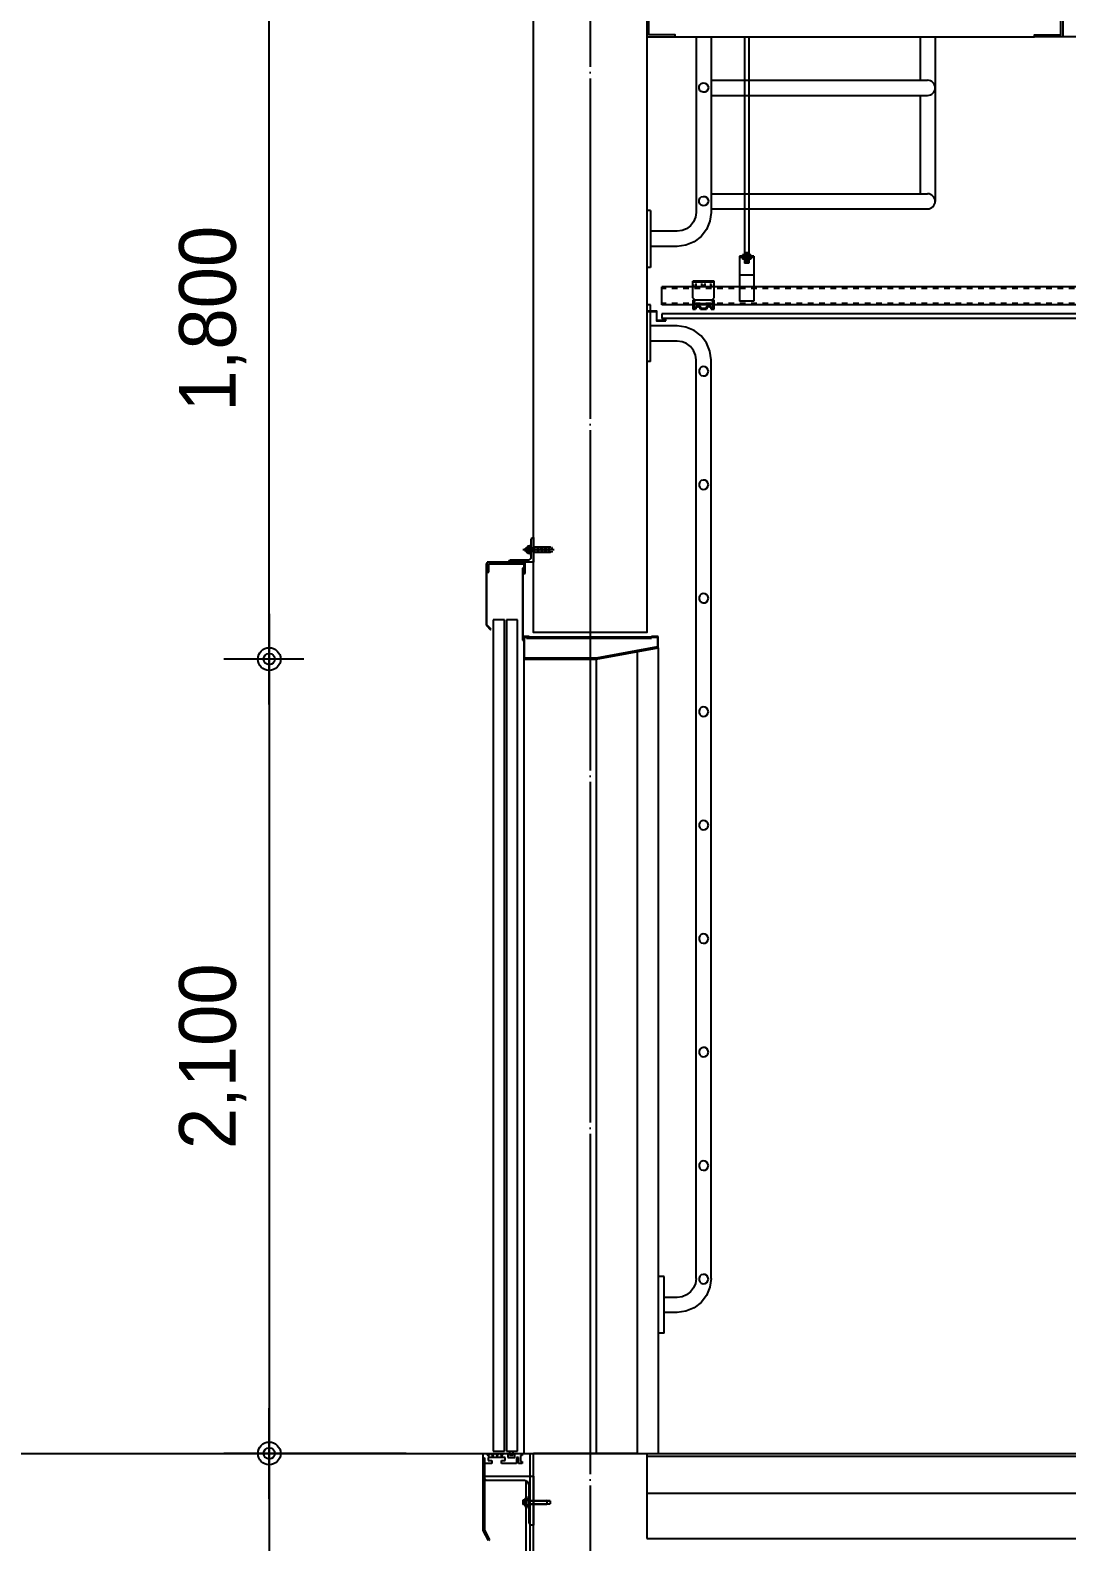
# Model space of a CAD drawing. Header units: millimetres. Extents: x 11948722 to 13111668, y -10771712 to -10232988.
# Drawn here: x 12141251 to 12143993, y -10576396 to -10572400 of the extents above; entities that cross this region are included whole.
import ezdxf

# ---------------------------------------------------------------- set-up
doc = ezdxf.new("R2010")
doc.units = ezdxf.units.MM
doc.header["$LTSCALE"] = 150
doc.header["$MEASUREMENT"] = 0
doc.linetypes.add('CEN', pattern=[6.2, 6, -0.1, 0, -0.1])
doc.linetypes.add('HIDDEN', pattern=[2, 1, -1])
doc.layers.get('0').update_dxf_attribs({"linetype": 'CONTINUOUS'})
doc.layers.get('Defpoints').update_dxf_attribs({"color": 117, "linetype": 'CONTINUOUS'})
for name, color, linetype in [('4', 4, 'CONTINUOUS'), ('8', 8, 'CONTINUOUS'), ('A-중심선', 10, 'CEN'), ('CON', 2, 'CONTINUOUS'), ('CON-C', 2, 'CONTINUOUS'), ('ELE-06', 6, 'CONTINUOUS'), ('ELE-2', 4, 'CONTINUOUS'), ('ELE-3', 7, 'CONTINUOUS'), ('ELE-8', 8, 'CONTINUOUS'), ('ELE03', 4, 'CONTINUOUS'), ('ELE08', 8, 'CONTINUOUS'), ('ETC', 8, 'CONTINUOUS'), ('FIN', 5, 'CONTINUOUS'), ('revcloud', 1, 'CONTINUOUS'), ('Xref-계단단면도$0$3 dim0', 7, 'CONTINUOUS')]:
    doc.layers.add(name, color=color, linetype=linetype)
doc.styles.add('Xref-계단단면도$0$나눔고딕 Se', font='')
doc.styles.get('Xref-계단단면도$0$나눔고딕 Se').set_extended_font_data('Dotum')
doc.dimstyles.new('Xref-계단단면도$0$A1-100', dxfattribs={"dimtxt": 3, "dimasz": 1, "dimexe": 2, "dimexo": 2, "dimgap": 1, "dimtad": 1, "dimdec": 0, "dimzin": 12, "dimdsep": 46, "dimlunit": 6, "dimtxsty": 'Xref-계단단면도$0$나눔고딕 Se', "dimblk1": 'Xref-계단단면도$0$DIMDOT', "dimblk2": 'Xref-계단단면도$0$DIMDOT', "dimsah": 1, "dimcen": -1, "dimdle": 2, "dimclrd": 256, "dimclre": 256, "dimclrt": 3, "dimadec": 0, "dimazin": 0, "dimtfac": 1, "dimtdec": 0, "dimtix": 1, "dimtmove": 2, "dimatfit": 3, "dimldrblk": 'Xref-계단단면도$0$DIMDOT', "dimfxl": 1, "dimtvp": 1, "dimtolj": 1, "dimtzin": 12, "dimlwd": -1, "dimlwe": -1, "dimarcsym": 0})

# ---------------------------------------------------------------- blocks, each defined once
blk = doc.blocks.new('ELEV-DOOR')
at = {"layer": 'ELE-3'}
for p, q in [((-6, 2420.5), (-6, 2467)), ((-2, 2471), (0, 2471)), ((0, 2471), (0, 2406)), ((-123.5, 2402.5), (-125, 2402.5)), ((-125, 2402.5), (-125, 2239.5)), ((-123.5, 2240.5), (-123.5, 2402.5)), ((-22, 2406), (-122.5, 2406)), ((-122.5, 2406), (-122.5, 2379.5)), ((-118.5, 2379.5), (-118.5, 2402)), ((-118.5, 2402), (-26, 2402)), ((-65, 2406), (-65, 2408)), ((0, 2406), (-65, 2406)), ((-61, 2412), (-14.5, 2412)), ((-26, 2402), (-26, 2376.5)), ((-22, 2376.5), (-22, 2406)), ((-122.5, 2379.5), (-118.5, 2379.5)), ((-27, 2390.5), (-29, 2390.5)), ((-29, 2390.5), (-29, 2200)), ((-27, 2200), (-27, 2390.5)), ((-26, 2376.5), (-22, 2376.5)), ((-125, 2239.5), (-113.5, 2227.5)), ((-112, 2229), (-123.5, 2240.5)), ((-77, 2254), (-106.5, 2254)), ((-106.5, 2254), (-106.5, 56)), ((-77, 56), (-77, 2254)), ((-42, 2254), (-71.5, 2254)), ((-71.5, 2254), (-71.5, 56)), ((-42, 56), (-42, 2254)), ((-113.5, 2227.5), (-112, 2229)), ((-29, 2200), (-27, 2200)), ((-11.5, 2210), (-26, 2210)), ((-26, 2210), (-26, 2150)), ((-23.5, 2152.5), (-23.5, 2207.5)), ((-23.5, 2207.5), (-11.5, 2207.5)), ((312, 2207.5), (-19, 2207.5)), ((-19, 2207.5), (-19, 2205)), ((-19, 2205), (312, 2205)), ((-11.5, 2207.5), (-11.5, 2210)), ((330, 2210), (312, 2210)), ((312, 2210), (312, 2207.5)), ((312, 2207.5), (327.5, 2207.5)), ((312, 2205), (312, 2207.5)), ((327.5, 2207.5), (327.5, 2182.1)), ((330, 2180), (330, 2210)), ((327.5, 2182.1), (165.8, 2152.5)), ((166, 2150), (330, 2180)), ((-26, 2150), (-26, 50)), ((-26, 2150), (166, 2150)), ((165.8, 2152.5), (-23.5, 2152.5)), ((-133, 47), (-130, 50)), ((-133, -154), (-133, 47)), ((-130, 50), (-122.8, 50)), ((-122.8, 50), (-122.8, 45.7)), ((-122.8, 45.7), (-116.9, 45.7)), ((-116.9, 45.7), (-116.9, 50)), ((-116.9, 50), (-111, 50)), ((-111, 50), (-111, 45.7)), ((-111, 45.7), (-105.1, 45.7)), ((-106.5, 56), (-77, 56)), ((-105.1, 45.7), (-105.1, 50)), ((-105.1, 50), (-99.2, 50)), ((-99.2, 50), (-99.2, 45.7)), ((-99.2, 45.7), (-93.3, 45.7)), ((-93.3, 45.7), (-93.3, 50)), ((-93.3, 50), (-87.4, 50)), ((-87.4, 50), (-87.4, 45.7)), ((-87.4, 45.7), (-81.5, 45.7)), ((-81.5, 45.7), (-81.5, 50)), ((-81.5, 50), (-67.8, 50)), ((-71.5, 56), (-42, 56)), ((-67.8, 50), (-67.8, 39)), ((-63.8, 56), (-63.8, 45)), ((-63.8, 45), (-53.8, 45)), ((-53.8, 45), (-53.8, 56)), ((-49.8, 39), (-49.8, 50)), ((-49.8, 50), (0, 50)), ((-29.7, 44), (-34.7, 44)), ((-34.7, 44), (-34.7, 28.9)), ((-29.7, 50), (-29.7, 44)), ((-133, 38), (-130, 38)), ((-130, 38), (-130, -153.3)), ((-109.9, 22.9), (-130, 22.9)), ((-74.8, 39), (-120, 39)), ((-120, 39), (-120, 31.1)), ((-120, 31.1), (-109.9, 31.1)), ((-109.9, 31.1), (-109.9, 22.9)), ((-84.9, 22.9), (-84.9, 31.1)), ((-84.9, 31.1), (-74.8, 31.1)), ((-44.8, 22.9), (-84.9, 22.9)), ((-74.8, 31.1), (-74.8, 39)), ((-67.8, 39), (-49.8, 39)), ((-39.8, 39), (-44.8, 39)), ((-44.8, 39), (-44.8, 22.9)), ((-39.8, 22.9), (-39.8, 39)), ((-29.7, 22.9), (-39.8, 22.9)), ((-34.7, 28.9), (-29.7, 28.9)), ((-29.7, 28.9), (-29.7, 22.9)), ((-119.3, -180), (-133, -154)), ((-130, -153.3), (-116.7, -178.6)), ((-116.7, -178.6), (-119.3, -180))]:
    blk.add_line(p, q, dxfattribs=at)
blk.add_lwpolyline([(0, -10), (0, 50)], dxfattribs=at)
blk.add_lwpolyline([(-130, -10), (0, -10), (0, -140), (-3.5, -140, -0.414214), (-12, -131.5), (-12, -34, 0.414214), (-24, -22), (-121.5, -22, -0.414214), (-130, -13.5)], format="xyb", close=True, dxfattribs=at)
for centre, radius, start, end in [((-2, 2467), 4, 90, 180), ((-61, 2408), 4, 90, 180), ((-14.5, 2420.5), 8.5, 270, 0)]:
    blk.add_arc(centre, radius, start, end, dxfattribs=at)
at = {"layer": 'ELE-8', "linetype": 'HIDDEN'}
for p, q in [((55, 2438.5), (-28, 2438.5)), ((-16.5, 2443), (-21.5, 2443)), ((-21.5, 2434.5), (-21.5, 2443)), ((-15, 2448.5), (-16.5, 2447)), ((-16.5, 2430.5), (-16.5, 2447)), ((-14, 2443), (-16.5, 2443)), ((-7.5, 2443.5), (-15.5, 2443.5)), ((-7.5, 2448.5), (-15, 2448.5)), ((-4, 2443), (-9, 2443)), ((-7.5, 2425), (-7.5, 2452.5)), ((-6, 2452.5), (-7.5, 2452.5)), ((-7.5, 2429), (-7.5, 2448.5)), ((44.5, 2446), (0, 2446)), ((2.5, 2444), (0, 2444)), ((5.5, 2443), (0.5, 2443)), ((12.5, 2444), (7.5, 2444)), ((15.5, 2443), (10.5, 2443)), ((22.5, 2444), (17.5, 2444)), ((25.5, 2443), (20.5, 2443)), ((31.5, 2444), (27, 2444)), ((35, 2443), (30, 2443)), ((38.5, 2444), (36.5, 2444)), ((39, 2443.5), (37, 2443)), ((42, 2443), (40, 2443)), ((42, 2440.5), (42, 2443)), ((44.5, 2445), (43, 2444.5)), ((44.5, 2445.5), (44.5, 2446)), ((46, 2445), (44.5, 2445)), ((44.5, 2445), (44.5, 2445)), ((49.5, 2445), (48.5, 2445)), ((49.5, 2441.5), (49.5, 2445)), ((-16.5, 2434.5), (-21.5, 2434.5)), ((-14, 2434.5), (-16.5, 2434.5)), ((-15, 2429), (-16.5, 2430.5)), ((-7.5, 2434), (-15.5, 2434)), ((-7.5, 2429), (-15, 2429)), ((-4, 2434.5), (-9, 2434.5)), ((-6, 2425), (-7.5, 2425)), ((2.5, 2433.5), (0, 2433.5)), ((44.5, 2431.5), (0, 2431.5)), ((5.5, 2434.5), (0.5, 2434.5)), ((6, 2431.5), (6, 2431.5)), ((13, 2433.5), (7.5, 2433.5)), ((15.5, 2434.5), (10.5, 2434.5)), ((23, 2433.5), (18, 2433.5)), ((25.5, 2434.5), (20.5, 2434.5)), ((32.5, 2433.5), (27.5, 2433.5)), ((35, 2434.5), (30, 2434.5)), ((39, 2434), (37, 2434.5)), ((40, 2433.5), (37.5, 2433.5)), ((42, 2434.5), (40, 2434.5)), ((42, 2434.5), (42, 2436.5)), ((44.5, 2432.5), (43, 2432.5)), ((46, 2432.5), (44.5, 2432.5)), ((44.5, 2432), (44.5, 2432.5)), ((44.5, 2431.5), (44.5, 2431.5)), ((49.5, 2432.5), (48.5, 2432.5)), ((49.5, 2432.5), (49.5, 2435.5)), ((-23.1, -74), (-28.1, -74)), ((-28.1, -74), (-28.1, -84.8)), ((-23.1, -69.4), (-23.1, -89.5)), ((-23.1, -69.4), (-13, -69.4)), ((-23.1, -73.3), (-13, -73.3)), ((-13, -94.9), (-13, -63.9)), ((-12, -74.4), (35.1, -74.4)), ((-12, -75.4), (44.1, -75.4)), ((44.1, -75.4), (35.1, -74.4)), ((35.1, -74.4), (35.1, -84.5)), ((44.1, -75.4), (44.1, -83.5)), ((-23.1, -84.8), (-28.1, -84.8)), ((-23.1, -85.6), (-13, -85.6)), ((-23.1, -89.5), (-13, -89.5)), ((-12, -83.5), (44.1, -83.5)), ((-12, -84.5), (35.1, -84.5)), ((44.1, -83.5), (35.1, -84.5))]:
    blk.add_line(p, q, dxfattribs=at)
at = {"layer": 'ELE-8'}
for p, q in [((274, 2169.8), (274, 50)), ((166, 2150), (166, 50)), ((274, 50), (0, 50))]:
    blk.add_line(p, q, dxfattribs=at)
at = {"layer": 'ELE-8', "linetype": 'HIDDEN'}
for centre, start, end in [((-11, -64.4), 119.6665, 166.3681), ((-11, -94.4), 193.6318, 240.3335)]:
    blk.add_arc(centre, 2.1, start, end, dxfattribs=at)
blk = doc.blocks.new('Xref-계단단면도$0$DIMDOT')
at = {"color": 0}
blk.add_line((-2, 0), (2, 0), dxfattribs=at)
for radius in [0.5, 0.25]:
    blk.add_circle((0, 0), radius, dxfattribs=at)
blk = doc.blocks.new('*D120')
at = {"layer": 'Defpoints', "color": 0, "transparency": 16777216}
for p in [(12142366, -10576162.8), (12141883.4, -10577662.8), (12142366, -10577662.8)]:
    blk.add_point(p, dxfattribs=at)
at = {"layer": 'Xref-계단단면도$0$3 dim0', "transparency": 16777216}
for p, q in [((12142246, -10576162.8), (12141763.4, -10576162.8)), ((12141883.4, -10576222.8), (12141883.4, -10577602.8)), ((12142246, -10577662.8), (12141763.4, -10577662.8))]:
    blk.add_line(p, q, dxfattribs=at)
at = {"layer": 'Xref-계단단면도$0$3 dim0', "transparency": 16777216, "xscale": 60, "yscale": 60, "zscale": 60}
for p, rotation in [((12141883.4, -10576162.8), 90), ((12141883.4, -10577662.8), 270)]:
    blk.add_blockref('Xref-계단단면도$0$DIMDOT', p, dxfattribs=dict(at, rotation=rotation))
at = {"layer": 'Xref-계단단면도$0$3 dim0', "color": 3, "transparency": 16777216, "insert": (12141733.9, -10576912.8), "char_height": 150, "attachment_point": 5, "rotation": 90, "style": 'Xref-계단단면도$0$나눔고딕 Se'}
blk.add_mtext('\\A1;1,500', dxfattribs=at)
blk = doc.blocks.new('점검사다리ㅁ')
at = {"layer": 'ETC', "color": 251, "linetype": 'Continuous'}
for p, q in [((4633682.9, 1148688.8), (4633673.9, 1148688.8)), ((4633682.9, 1148538.8), (4633682.9, 1148688.8)), ((4633682.9, 1148538.8), (4633673.9, 1148538.8))]:
    blk.add_line(p, q, dxfattribs=at)
at = {"layer": 'ETC', "color": 251}
for p, q in [((4633753.9, 1148633.4), (4633682.9, 1148633.4)), ((4633777.1, 1148630.2), (4633753.9, 1148633.4)), ((4633798.9, 1148621.4), (4633777.1, 1148630.2)), ((4633817.5, 1148607), (4633798.9, 1148621.4)), ((4633753.9, 1148593.4), (4633682.9, 1148593.4)), ((4633766.7, 1148591.6), (4633753.9, 1148593.4)), ((4633778.9, 1148586.6), (4633766.7, 1148591.6)), ((4633789.1, 1148578.8), (4633778.9, 1148586.6)), ((4633797.1, 1148568.4), (4633789.1, 1148578.8)), ((4633831.7, 1148588.4), (4633817.5, 1148607)), ((4633840.7, 1148566.6), (4633831.7, 1148588.4)), ((4633802.1, 1148556.4), (4633797.1, 1148568.4)), ((4633803.9, 1148543.4), (4633802.1, 1148556.4)), ((4633803.9, 1146115), (4633803.9, 1148543.4)), ((4633843.9, 1148543.4), (4633840.7, 1148566.6)), ((4633843.9, 1146115), (4633843.9, 1148543.4)), ((4633813.7, 1148520.8), (4633811.7, 1148516)), ((4633811.7, 1148516), (4633811.7, 1148510.8)), ((4633811.7, 1148510.8), (4633813.7, 1148506)), ((4633817.7, 1148524.2), (4633813.7, 1148520.8)), ((4633813.7, 1148506), (4633817.7, 1148502.6)), ((4633822.5, 1148525.8), (4633817.7, 1148524.2)), ((4633817.7, 1148502.6), (4633822.5, 1148501)), ((4633827.7, 1148525.2), (4633822.5, 1148525.8)), ((4633822.5, 1148501), (4633827.7, 1148501.6)), ((4633832.3, 1148522.6), (4633827.7, 1148525.2)), ((4633827.7, 1148501.6), (4633832.3, 1148504.2)), ((4633835.3, 1148518.4), (4633832.3, 1148522.6)), ((4633832.3, 1148504.2), (4633835.3, 1148508.4)), ((4633836.5, 1148513.4), (4633835.3, 1148518.4)), ((4633835.3, 1148508.4), (4633836.5, 1148513.4)), ((4633813.7, 1148220.8), (4633811.7, 1148216)), ((4633811.7, 1148216), (4633811.7, 1148210.8)), ((4633817.7, 1148224.2), (4633813.7, 1148220.8)), ((4633822.5, 1148225.8), (4633817.7, 1148224.2)), ((4633827.7, 1148225.2), (4633822.5, 1148225.8)), ((4633832.3, 1148222.6), (4633827.7, 1148225.2)), ((4633835.3, 1148218.4), (4633832.3, 1148222.6)), ((4633836.5, 1148213.4), (4633835.3, 1148218.4)), ((4633811.7, 1148210.8), (4633813.7, 1148206)), ((4633813.7, 1148206), (4633817.7, 1148202.6)), ((4633817.7, 1148202.6), (4633822.5, 1148201)), ((4633822.5, 1148201), (4633827.7, 1148201.6)), ((4633827.7, 1148201.6), (4633832.3, 1148204.2)), ((4633832.3, 1148204.2), (4633835.3, 1148208.4)), ((4633835.3, 1148208.4), (4633836.5, 1148213.4)), ((4633813.7, 1147920.8), (4633811.7, 1147916)), ((4633811.7, 1147916), (4633811.7, 1147910.8)), ((4633811.7, 1147910.8), (4633813.7, 1147906)), ((4633817.7, 1147924.2), (4633813.7, 1147920.8)), ((4633813.7, 1147906), (4633817.7, 1147902.6)), ((4633822.5, 1147925.8), (4633817.7, 1147924.2)), ((4633817.7, 1147902.6), (4633822.5, 1147901)), ((4633827.7, 1147925.2), (4633822.5, 1147925.8)), ((4633822.5, 1147901), (4633827.7, 1147901.6)), ((4633832.3, 1147922.6), (4633827.7, 1147925.2)), ((4633827.7, 1147901.6), (4633832.3, 1147904.2)), ((4633835.3, 1147918.4), (4633832.3, 1147922.6)), ((4633832.3, 1147904.2), (4633835.3, 1147908.4)), ((4633836.5, 1147913.4), (4633835.3, 1147918.4)), ((4633835.3, 1147908.4), (4633836.5, 1147913.4)), ((4633813.7, 1147620.8), (4633811.7, 1147616)), ((4633811.7, 1147616), (4633811.7, 1147610.8)), ((4633817.7, 1147624.2), (4633813.7, 1147620.8)), ((4633822.5, 1147625.8), (4633817.7, 1147624.2)), ((4633827.7, 1147625.2), (4633822.5, 1147625.8)), ((4633832.3, 1147622.6), (4633827.7, 1147625.2)), ((4633835.3, 1147618.4), (4633832.3, 1147622.6)), ((4633836.5, 1147613.4), (4633835.3, 1147618.4)), ((4633811.7, 1147610.8), (4633813.7, 1147606)), ((4633813.7, 1147606), (4633817.7, 1147602.6)), ((4633817.7, 1147602.6), (4633822.5, 1147601)), ((4633822.5, 1147601), (4633827.7, 1147601.6)), ((4633827.7, 1147601.6), (4633832.3, 1147604.2)), ((4633832.3, 1147604.2), (4633835.3, 1147608.4)), ((4633835.3, 1147608.4), (4633836.5, 1147613.4)), ((4633813.7, 1147320.8), (4633811.7, 1147316)), ((4633811.7, 1147316), (4633811.7, 1147310.8)), ((4633811.7, 1147310.8), (4633813.7, 1147306)), ((4633817.7, 1147324.2), (4633813.7, 1147320.8)), ((4633813.7, 1147306), (4633817.7, 1147302.6)), ((4633822.5, 1147325.8), (4633817.7, 1147324.2)), ((4633817.7, 1147302.6), (4633822.5, 1147301)), ((4633827.7, 1147325.2), (4633822.5, 1147325.8)), ((4633822.5, 1147301), (4633827.7, 1147301.6)), ((4633832.3, 1147322.6), (4633827.7, 1147325.2)), ((4633827.7, 1147301.6), (4633832.3, 1147304.2)), ((4633835.3, 1147318.4), (4633832.3, 1147322.6)), ((4633832.3, 1147304.2), (4633835.3, 1147308.4)), ((4633836.5, 1147313.4), (4633835.3, 1147318.4)), ((4633835.3, 1147308.4), (4633836.5, 1147313.4)), ((4633813.7, 1147020.8), (4633811.7, 1147016)), ((4633811.7, 1147016), (4633811.7, 1147010.8)), ((4633817.7, 1147024.2), (4633813.7, 1147020.8)), ((4633822.5, 1147025.8), (4633817.7, 1147024.2)), ((4633827.7, 1147025.2), (4633822.5, 1147025.8)), ((4633832.3, 1147022.6), (4633827.7, 1147025.2)), ((4633835.3, 1147018.4), (4633832.3, 1147022.6)), ((4633836.5, 1147013.4), (4633835.3, 1147018.4)), ((4633811.7, 1147010.8), (4633813.7, 1147006)), ((4633813.7, 1147006), (4633817.7, 1147002.6)), ((4633817.7, 1147002.6), (4633822.5, 1147001)), ((4633822.5, 1147001), (4633827.7, 1147001.6)), ((4633827.7, 1147001.6), (4633832.3, 1147004.2)), ((4633832.3, 1147004.2), (4633835.3, 1147008.4)), ((4633835.3, 1147008.4), (4633836.5, 1147013.4)), ((4633813.7, 1146720.8), (4633811.7, 1146716)), ((4633811.7, 1146716), (4633811.7, 1146710.8)), ((4633811.7, 1146710.8), (4633813.7, 1146706)), ((4633817.7, 1146724.2), (4633813.7, 1146720.8)), ((4633813.7, 1146706), (4633817.7, 1146702.6)), ((4633822.5, 1146725.8), (4633817.7, 1146724.2)), ((4633817.7, 1146702.6), (4633822.5, 1146701)), ((4633827.7, 1146725.2), (4633822.5, 1146725.8)), ((4633822.5, 1146701), (4633827.7, 1146701.6)), ((4633832.3, 1146722.6), (4633827.7, 1146725.2)), ((4633827.7, 1146701.6), (4633832.3, 1146704.2)), ((4633835.3, 1146718.4), (4633832.3, 1146722.6)), ((4633832.3, 1146704.2), (4633835.3, 1146708.4)), ((4633836.5, 1146713.4), (4633835.3, 1146718.4)), ((4633835.3, 1146708.4), (4633836.5, 1146713.4)), ((4633813.7, 1146420.8), (4633811.7, 1146416)), ((4633811.7, 1146416), (4633811.7, 1146410.8)), ((4633817.7, 1146424.2), (4633813.7, 1146420.8)), ((4633822.5, 1146425.8), (4633817.7, 1146424.2)), ((4633827.7, 1146425.2), (4633822.5, 1146425.8)), ((4633832.3, 1146422.6), (4633827.7, 1146425.2)), ((4633835.3, 1146418.4), (4633832.3, 1146422.6)), ((4633836.5, 1146413.4), (4633835.3, 1146418.4)), ((4633811.7, 1146410.8), (4633813.7, 1146406)), ((4633813.7, 1146406), (4633817.7, 1146402.6)), ((4633817.7, 1146402.6), (4633822.5, 1146401)), ((4633822.5, 1146401), (4633827.7, 1146401.6)), ((4633827.7, 1146401.6), (4633832.3, 1146404.2)), ((4633832.3, 1146404.2), (4633835.3, 1146408.4)), ((4633835.3, 1146408.4), (4633836.5, 1146413.4)), ((4633802.1, 1146102), (4633797.1, 1146090)), ((4633803.9, 1146115), (4633802.1, 1146102)), ((4633813.7, 1146120.8), (4633811.7, 1146116)), ((4633811.7, 1146116), (4633811.7, 1146110.8)), ((4633811.7, 1146110.8), (4633813.7, 1146106)), ((4633817.7, 1146124.2), (4633813.7, 1146120.8)), ((4633813.7, 1146106), (4633817.7, 1146102.6)), ((4633822.5, 1146125.8), (4633817.7, 1146124.2)), ((4633817.7, 1146102.6), (4633822.5, 1146101)), ((4633827.7, 1146125.2), (4633822.5, 1146125.8)), ((4633822.5, 1146101), (4633827.7, 1146101.6)), ((4633832.3, 1146122.6), (4633827.7, 1146125.2)), ((4633827.7, 1146101.6), (4633832.3, 1146104.2)), ((4633835.3, 1146118.4), (4633832.3, 1146122.6)), ((4633832.3, 1146104.2), (4633835.3, 1146108.4)), ((4633836.5, 1146113.4), (4633835.3, 1146118.4)), ((4633835.3, 1146108.4), (4633836.5, 1146113.4)), ((4633843.9, 1146115), (4633840.7, 1146091.8)), ((4633753.9, 1146065), (4633719.7, 1146065)), ((4633766.7, 1146066.8), (4633753.9, 1146065)), ((4633778.9, 1146071.8), (4633766.7, 1146066.8)), ((4633789.1, 1146079.6), (4633778.9, 1146071.8)), ((4633797.1, 1146090), (4633789.1, 1146079.6)), ((4633831.7, 1146070), (4633817.5, 1146051.4)), ((4633840.7, 1146091.8), (4633831.7, 1146070)), ((4633753.9, 1146025), (4633719.7, 1146025)), ((4633777.1, 1146028.2), (4633753.9, 1146025)), ((4633798.9, 1146037), (4633777.1, 1146028.2)), ((4633817.5, 1146051.4), (4633798.9, 1146037))]:
    blk.add_line(p, q, dxfattribs=at)
blk = doc.blocks.new('비상용elev탈출관련2')
at = {"layer": 'ELE03'}
for p, q in [((4634773.9, 1149552.6), (4633673.9, 1149552.6)), ((4634773.9, 1149547.6), (4633673.9, 1149547.6))]:
    blk.add_line(p, q, dxfattribs=at)
at = {"layer": 'ELE03', "color": 251}
blk.add_line((4633748.9, 1149397.6), (4634698.9, 1149397.6), dxfattribs=at)
at = {"layer": 'ELE08', "color": 252, "ltscale": 10}
for p, q in [((4634723.9, 1150752.6), (4633673.9, 1150752.6)), ((4634723.9, 1150702.6), (4634723.9, 1150752.6)), ((4634723.9, 1150702.6), (4633673.9, 1150702.6)), ((4634673.9, 1150702.6), (4634673.9, 1149552.6)), ((4634723.9, 1150702.6), (4634723.9, 1149552.6)), ((4634673.9, 1150452.6), (4633673.9, 1150452.6)), ((4634673.9, 1150402.6), (4633673.9, 1150402.6)), ((4634673.9, 1150152.6), (4633673.9, 1150152.6)), ((4634673.9, 1150102.6), (4633673.9, 1150102.6)), ((4634673.9, 1149852.6), (4633673.9, 1149852.6)), ((4634673.9, 1149802.6), (4633673.9, 1149802.6))]:
    blk.add_line(p, q, dxfattribs=at)
at = {"layer": 'ETC', "color": 251, "linetype": 'Continuous'}
for p, q in [((4633682.9, 1150907.2), (4633673.9, 1150907.2)), ((4633682.9, 1150757.2), (4633682.9, 1150907.2)), ((4633682.9, 1150757.2), (4633673.9, 1150757.2)), ((4633682.9, 1148938), (4633673.9, 1148938)), ((4633682.9, 1148938), (4633682.9, 1148788)), ((4633682.9, 1148788), (4633673.9, 1148788))]:
    blk.add_line(p, q, dxfattribs=at)
at = {"layer": 'ETC', "color": 251}
for p, q in [((4633753.9, 1150851.8), (4633682.9, 1150851.8)), ((4633777.1, 1150848.6), (4633753.9, 1150851.8)), ((4633753.9, 1150811.8), (4633682.9, 1150811.8)), ((4633766.7, 1150810), (4633753.9, 1150811.8)), ((4633798.9, 1150839.8), (4633777.1, 1150848.6)), ((4633817.5, 1150825.4), (4633798.9, 1150839.8)), ((4633831.7, 1150806.8), (4633817.5, 1150825.4)), ((4633778.9, 1150805), (4633766.7, 1150810)), ((4633789.1, 1150797.2), (4633778.9, 1150805)), ((4633797.1, 1150786.8), (4633789.1, 1150797.2)), ((4633802.1, 1150774.8), (4633797.1, 1150786.8)), ((4633803.9, 1150761.8), (4633802.1, 1150774.8)), ((4633813.7, 1150770.8), (4633817.7, 1150774.2)), ((4633813.7, 1150770.8), (4633817.7, 1150774.2)), ((4633817.7, 1150774.2), (4633822.5, 1150775.8)), ((4633817.7, 1150774.2), (4633822.5, 1150775.8)), ((4633822.5, 1150775.8), (4633827.7, 1150775.2)), ((4633822.5, 1150775.8), (4633827.7, 1150775.2)), ((4633827.7, 1150775.2), (4633832.3, 1150772.6)), ((4633827.7, 1150775.2), (4633832.3, 1150772.6)), ((4633840.7, 1150785), (4633831.7, 1150806.8)), ((4633832.3, 1150772.6), (4633835.3, 1150768.4)), ((4633832.3, 1150772.6), (4633835.3, 1150768.4)), ((4633843.9, 1150761.8), (4633840.7, 1150785)), ((4633843.9, 1150782.6), (4634416.4, 1150782.6)), ((4633803.9, 1150761.8), (4633803.9, 1149552.6)), ((4633811.7, 1150766), (4633813.7, 1150770.8)), ((4633811.7, 1150766), (4633813.7, 1150770.8)), ((4633811.7, 1150760.8), (4633811.7, 1150766)), ((4633811.7, 1150760.8), (4633811.7, 1150766)), ((4633813.7, 1150756), (4633811.7, 1150760.8)), ((4633813.7, 1150756), (4633811.7, 1150760.8)), ((4633817.7, 1150752.6), (4633813.7, 1150756)), ((4633822.5, 1150751), (4633817.7, 1150752.6)), ((4633822.5, 1150751), (4633817.7, 1150752.6)), ((4633827.7, 1150751.6), (4633822.5, 1150751)), ((4633827.7, 1150751.6), (4633822.5, 1150751)), ((4633832.3, 1150754.2), (4633827.7, 1150751.6)), ((4633832.3, 1150754.2), (4633827.7, 1150751.6)), ((4633835.3, 1150758.4), (4633832.3, 1150754.2)), ((4633835.3, 1150758.4), (4633832.3, 1150754.2)), ((4633835.3, 1150768.4), (4633836.5, 1150763.4)), ((4633835.3, 1150768.4), (4633836.5, 1150763.4)), ((4633836.5, 1150763.4), (4633835.3, 1150758.4)), ((4633836.5, 1150763.4), (4633835.3, 1150758.4)), ((4633843.9, 1150761.8), (4633843.9, 1149552.6)), ((4633843.9, 1150742.6), (4634416.4, 1150742.6)), ((4634396.4, 1150742.6), (4634396.4, 1150482.6)), ((4634436.4, 1150762.6), (4634436.4, 1149552.6)), ((4633811.7, 1150466), (4633813.7, 1150470.8)), ((4633811.7, 1150460.8), (4633811.7, 1150466)), ((4633813.7, 1150456), (4633811.7, 1150460.8)), ((4633813.7, 1150470.8), (4633817.7, 1150474.2)), ((4633817.7, 1150452.6), (4633813.7, 1150456)), ((4633817.7, 1150474.2), (4633822.5, 1150475.8)), ((4633822.5, 1150451), (4633817.7, 1150452.6)), ((4633822.5, 1150475.8), (4633827.7, 1150475.2)), ((4633827.7, 1150475.2), (4633832.3, 1150472.6)), ((4633832.3, 1150454.2), (4633827.7, 1150451.6)), ((4633832.3, 1150472.6), (4633835.3, 1150468.4)), ((4633835.3, 1150458.4), (4633832.3, 1150454.2)), ((4633835.3, 1150468.4), (4633836.5, 1150463.4)), ((4633836.5, 1150463.4), (4633835.3, 1150458.4)), ((4633843.9, 1150482.6), (4634416.4, 1150482.6)), ((4633827.7, 1150451.6), (4633822.5, 1150451)), ((4633843.9, 1150442.6), (4634416.4, 1150442.6)), ((4634396.4, 1150442.6), (4634396.4, 1150182.6)), ((4633813.7, 1150170.8), (4633817.7, 1150174.2)), ((4633817.7, 1150174.2), (4633822.5, 1150175.8)), ((4633822.5, 1150175.8), (4633827.7, 1150175.2)), ((4633827.7, 1150175.2), (4633832.3, 1150172.6)), ((4633832.3, 1150172.6), (4633835.3, 1150168.4)), ((4633843.9, 1150182.6), (4634416.4, 1150182.6)), ((4633811.7, 1150166), (4633813.7, 1150170.8)), ((4633811.7, 1150160.8), (4633811.7, 1150166)), ((4633813.7, 1150156), (4633811.7, 1150160.8)), ((4633817.7, 1150152.6), (4633813.7, 1150156)), ((4633822.5, 1150151), (4633817.7, 1150152.6)), ((4633827.7, 1150151.6), (4633822.5, 1150151)), ((4633832.3, 1150154.2), (4633827.7, 1150151.6)), ((4633835.3, 1150158.4), (4633832.3, 1150154.2)), ((4633835.3, 1150168.4), (4633836.5, 1150163.4)), ((4633836.5, 1150163.4), (4633835.3, 1150158.4)), ((4633843.9, 1150142.6), (4634416.4, 1150142.6)), ((4634396.4, 1150142.6), (4634396.4, 1149882.6)), ((4633811.7, 1149866), (4633813.7, 1149870.8)), ((4633811.7, 1149860.8), (4633811.7, 1149866)), ((4633813.7, 1149856), (4633811.7, 1149860.8)), ((4633813.7, 1149870.8), (4633817.7, 1149874.2)), ((4633817.7, 1149852.6), (4633813.7, 1149856)), ((4633817.7, 1149874.2), (4633822.5, 1149875.8)), ((4633822.5, 1149851), (4633817.7, 1149852.6)), ((4633822.5, 1149875.8), (4633827.7, 1149875.2)), ((4633827.7, 1149875.2), (4633832.3, 1149872.6)), ((4633832.3, 1149854.2), (4633827.7, 1149851.6)), ((4633832.3, 1149872.6), (4633835.3, 1149868.4)), ((4633835.3, 1149858.4), (4633832.3, 1149854.2)), ((4633835.3, 1149868.4), (4633836.5, 1149863.4)), ((4633836.5, 1149863.4), (4633835.3, 1149858.4)), ((4633843.9, 1149882.6), (4634416.4, 1149882.6)), ((4633827.7, 1149851.6), (4633822.5, 1149851)), ((4633843.9, 1149842.6), (4634416.4, 1149842.6)), ((4634396.4, 1149842.6), (4634396.4, 1149582.6)), ((4633813.7, 1149570.8), (4633817.7, 1149574.2)), ((4633817.7, 1149574.2), (4633822.5, 1149575.8)), ((4633822.5, 1149575.8), (4633827.7, 1149575.2)), ((4633827.7, 1149575.2), (4633832.3, 1149572.6)), ((4633843.9, 1149582.6), (4634416.4, 1149582.6)), ((4633811.7, 1149566), (4633813.7, 1149570.8)), ((4633811.7, 1149560.8), (4633811.7, 1149566)), ((4633813.7, 1149556), (4633811.7, 1149560.8)), ((4633817.7, 1149552.6), (4633813.7, 1149556)), ((4633822.5, 1149551), (4633817.7, 1149552.6)), ((4633827.7, 1149551.6), (4633822.5, 1149551)), ((4633832.3, 1149554.2), (4633827.7, 1149551.6)), ((4633832.3, 1149572.6), (4633835.3, 1149568.4)), ((4633835.3, 1149558.4), (4633832.3, 1149554.2)), ((4633835.3, 1149568.4), (4633836.5, 1149563.4)), ((4633836.5, 1149563.4), (4633835.3, 1149558.4)), ((4633803.9, 1149397.6), (4633803.9, 1148933.4)), ((4633843.9, 1149397.6), (4633843.9, 1148933.4)), ((4634396.4, 1149397.6), (4634396.4, 1149282.6)), ((4634436.4, 1149397.6), (4634436.4, 1148962.6)), ((4633811.7, 1149266), (4633813.7, 1149270.8)), ((4633811.7, 1149260.8), (4633811.7, 1149266)), ((4633813.7, 1149256), (4633811.7, 1149260.8)), ((4633813.7, 1149270.8), (4633817.7, 1149274.2)), ((4633817.7, 1149252.6), (4633813.7, 1149256)), ((4633817.7, 1149274.2), (4633822.5, 1149275.8)), ((4633822.5, 1149275.8), (4633827.7, 1149275.2)), ((4633827.7, 1149275.2), (4633832.3, 1149272.6)), ((4633832.3, 1149254.2), (4633827.7, 1149251.6)), ((4633832.3, 1149272.6), (4633835.3, 1149268.4)), ((4633835.3, 1149258.4), (4633832.3, 1149254.2)), ((4633835.3, 1149268.4), (4633836.5, 1149263.4)), ((4633836.5, 1149263.4), (4633835.3, 1149258.4)), ((4633843.9, 1149282.6), (4634416.4, 1149282.6)), ((4633822.5, 1149251), (4633817.7, 1149252.6)), ((4633827.7, 1149251.6), (4633822.5, 1149251)), ((4633843.9, 1149242.6), (4634416.4, 1149242.6)), ((4634396.4, 1149242.6), (4634396.4, 1148982.6)), ((4633813.7, 1148970.8), (4633817.7, 1148974.2)), ((4633817.7, 1148974.2), (4633822.5, 1148975.8)), ((4633822.5, 1148975.8), (4633827.7, 1148975.2)), ((4633827.7, 1148975.2), (4633832.3, 1148972.6)), ((4633843.9, 1148982.6), (4634416.4, 1148982.6)), ((4633803.9, 1148933.4), (4633802.1, 1148920.4)), ((4633811.7, 1148966), (4633813.7, 1148970.8)), ((4633811.7, 1148960.8), (4633811.7, 1148966)), ((4633813.7, 1148956), (4633811.7, 1148960.8)), ((4633817.7, 1148952.6), (4633813.7, 1148956)), ((4633822.5, 1148951), (4633817.7, 1148952.6)), ((4633827.7, 1148951.6), (4633822.5, 1148951)), ((4633832.3, 1148954.2), (4633827.7, 1148951.6)), ((4633832.3, 1148972.6), (4633835.3, 1148968.4)), ((4633835.3, 1148958.4), (4633832.3, 1148954.2)), ((4633835.3, 1148968.4), (4633836.5, 1148963.4)), ((4633836.5, 1148963.4), (4633835.3, 1148958.4)), ((4633843.9, 1148933.4), (4633840.7, 1148910.2)), ((4633843.9, 1148942.6), (4634416.4, 1148942.6)), ((4633789.1, 1148898), (4633778.9, 1148890.2)), ((4633797.1, 1148908.4), (4633789.1, 1148898)), ((4633802.1, 1148920.4), (4633797.1, 1148908.4)), ((4633840.7, 1148910.2), (4633831.7, 1148888.4)), ((4633753.9, 1148883.4), (4633682.9, 1148883.4)), ((4633766.7, 1148885.2), (4633753.9, 1148883.4)), ((4633778.9, 1148890.2), (4633766.7, 1148885.2)), ((4633798.9, 1148855.4), (4633777.1, 1148846.6)), ((4633817.5, 1148869.8), (4633798.9, 1148855.4)), ((4633831.7, 1148888.4), (4633817.5, 1148869.8)), ((4633753.9, 1148843.4), (4633682.9, 1148843.4)), ((4633777.1, 1148846.6), (4633753.9, 1148843.4))]:
    blk.add_line(p, q, dxfattribs=at)
at = {"layer": 'ETC', "color": 7}
for points in [[(4633748.9, 1149547.6), (4633673.9, 1149547.6), (4633673.9, 1149397.6), (4633748.9, 1149397.6), (4633748.9, 1149402.6), (4633678.9, 1149402.6), (4633678.9, 1149542.6), (4633748.9, 1149542.6), (4633748.9, 1149547.6)], [(4634698.9, 1149547.6), (4634773.9, 1149547.6), (4634773.9, 1149397.6), (4634698.9, 1149397.6), (4634698.9, 1149402.6), (4634768.9, 1149402.6), (4634768.9, 1149542.6), (4634698.9, 1149542.6), (4634698.9, 1149547.6)]]:
    blk.add_lwpolyline(points, dxfattribs=at)
at = {"layer": 'ETC', "color": 251}
for centre, start in [((4634416.4, 1150762.6), 270), ((4634416.4, 1150462.6), 270), ((4634416.4, 1150162.6), 270), ((4634416.4, 1149862.6), 270), ((4634416.4, 1149562.6), 329.8388), ((4634416.4, 1149262.6), 270), ((4634416.4, 1148962.6), 270)]:
    blk.add_arc(centre, 20, start, 90, dxfattribs=at)
blk = doc.blocks.new('*D811')
at = {"layer": 'Defpoints', "color": 0, "transparency": 16777216}
for p in [(12142094.5, -10574062.8), (12141883.4, -10576162.8), (12142094.5, -10576162.8)]:
    blk.add_point(p, dxfattribs=at)
at = {"layer": 'Xref-계단단면도$0$3 dim0', "transparency": 16777216}
for p, q in [((12141974.5, -10574062.8), (12141763.4, -10574062.8)), ((12141883.4, -10574122.8), (12141883.4, -10576102.8)), ((12141974.5, -10576162.8), (12141763.4, -10576162.8))]:
    blk.add_line(p, q, dxfattribs=at)
at = {"layer": 'Xref-계단단면도$0$3 dim0', "transparency": 16777216, "xscale": 60, "yscale": 60, "zscale": 60}
for p, rotation in [((12141883.4, -10574062.8), 90), ((12141883.4, -10576162.8), 270)]:
    blk.add_blockref('Xref-계단단면도$0$DIMDOT', p, dxfattribs=dict(at, rotation=rotation))
at = {"layer": 'Xref-계단단면도$0$3 dim0', "color": 3, "transparency": 16777216, "insert": (12141733.9, -10575112.8), "char_height": 150, "attachment_point": 5, "rotation": 90, "style": 'Xref-계단단면도$0$나눔고딕 Se'}
blk.add_mtext('\\A1;2,100', dxfattribs=at)
blk = doc.blocks.new('*D812')
at = {"layer": 'Defpoints', "color": 0, "transparency": 16777216}
for p in [(12141883.4, -10572262.8), (12142094.5, -10572262.8), (12142094.5, -10574062.8)]:
    blk.add_point(p, dxfattribs=at)
at = {"layer": 'Xref-계단단면도$0$3 dim0', "transparency": 16777216}
for p, q in [((12141974.5, -10572262.8), (12141763.4, -10572262.8)), ((12141883.4, -10574002.8), (12141883.4, -10572322.8)), ((12141974.5, -10574062.8), (12141763.4, -10574062.8))]:
    blk.add_line(p, q, dxfattribs=at)
at = {"layer": 'Xref-계단단면도$0$3 dim0', "transparency": 16777216, "xscale": 60, "yscale": 60, "zscale": 60}
for p, rotation in [((12141883.4, -10572262.8), 90), ((12141883.4, -10574062.8), 270)]:
    blk.add_blockref('Xref-계단단면도$0$DIMDOT', p, dxfattribs=dict(at, rotation=rotation))
at = {"layer": 'Xref-계단단면도$0$3 dim0', "color": 3, "transparency": 16777216, "insert": (12141733.9, -10573162.8), "char_height": 150, "attachment_point": 5, "rotation": 90, "style": 'Xref-계단단면도$0$나눔고딕 Se'}
blk.add_mtext('\\A1;1,800', dxfattribs=at)

msp = doc.modelspace()

# ---------------------------------------------------------------- linework, layer by layer
at = {"layer": '4', "ltscale": 0.1}
msp.add_lwpolyline([(12142932.6, -10573168.8), (12142932.6, -10573162.8), (12142931.6, -10573162.8), (12142931.6, -10573167.8), (12142908.6, -10573167.8), (12142908.6, -10573142.8), (12142883.6, -10573142.8), (12142883.6, -10573118.8), (12142882.6, -10573118.8), (12142882.6, -10573143.8), (12142907.6, -10573143.8), (12142907.6, -10573168.8), (12142932.6, -10573168.8)], dxfattribs=at)
at = {"layer": '8'}
for p, q in [((12143140.6, -10572417.8), (12143140.6, -10572994)), ((12143151.9, -10572417.8), (12143151.9, -10572994)), ((12143127.5, -10572997.8), (12143127.5, -10573116.5)), ((12143165, -10572997.8), (12143127.5, -10572997.8)), ((12143165, -10573001.5), (12143127.5, -10573001.5)), ((12143157.5, -10572994), (12143135, -10572994)), ((12143135, -10572994), (12143135, -10572997.8)), ((12143135, -10573001.5), (12143135, -10573005.3)), ((12143157.5, -10573005.3), (12143135, -10573005.3)), ((12143138.8, -10572994), (12143138.8, -10572997.8)), ((12143138.8, -10573001.5), (12143138.8, -10573005.3)), ((12143151.9, -10572989), (12143140.6, -10572989)), ((12143151.9, -10572991.5), (12143140.6, -10572991.5)), ((12143140.6, -10573005.3), (12143140.6, -10573016.5)), ((12143151.9, -10573006.5), (12143140.6, -10573006.5)), ((12143151.9, -10573009), (12143140.6, -10573009)), ((12143151.9, -10573011.5), (12143140.6, -10573011.5)), ((12143151.9, -10573014), (12143140.6, -10573014)), ((12143151.9, -10573014), (12143140.6, -10573014)), ((12143151.9, -10573005.3), (12143151.9, -10573016.5)), ((12143153.8, -10572994), (12143153.8, -10572997.8)), ((12143153.8, -10573001.5), (12143153.8, -10573005.3)), ((12143157.5, -10572994), (12143157.5, -10572997.8)), ((12143157.5, -10573001.5), (12143157.5, -10573005.3)), ((12143165, -10572997.8), (12143165, -10573116.5)), ((12143165, -10573047.8), (12143127.5, -10573047.8)), ((12143151.9, -10573016.5), (12143140.6, -10573016.5)), ((12143060.3, -10573064), (12143004, -10573064)), ((12143004, -10573107.8), (12143004, -10573064)), ((12143060.3, -10573066.5), (12143004, -10573066.5)), ((12143007.6, -10573075.3), (12143004, -10573075.3)), ((12143012.8, -10573075.3), (12143009, -10573075.3)), ((12143012.8, -10573069.4), (12143012.8, -10573064)), ((12143012.8, -10573075.3), (12143012.8, -10573071.1)), ((12143027.8, -10573069.4), (12143027.8, -10573064)), ((12143027.8, -10573075.3), (12143027.8, -10573071.1)), ((12143031.8, -10573075.3), (12143027.8, -10573075.3)), ((12143036.5, -10573075.3), (12143033.5, -10573075.3)), ((12143036.5, -10573069.4), (12143036.5, -10573064)), ((12143036.5, -10573075.3), (12143036.5, -10573071.1)), ((12143051.5, -10573069.4), (12143051.5, -10573064)), ((12143051.5, -10573075.3), (12143051.5, -10573071.1)), ((12143054.5, -10573075.3), (12143051.5, -10573075.3)), ((12143060.3, -10573075.3), (12143056.6, -10573075.3)), ((12143060.3, -10573107.8), (12143060.3, -10573064)), ((12143010.3, -10573114), (12143004, -10573107.8)), ((12143004, -10573114), (12143004, -10573137.8)), ((12143010.3, -10573114), (12143004, -10573114)), ((12143006.5, -10573116.5), (12143006.5, -10573135.3)), ((12143010.3, -10573116.5), (12143006.5, -10573116.5)), ((12143057.8, -10573124), (12143006.5, -10573124)), ((12143006.5, -10573135.3), (12143009.4, -10573135.3)), ((12143054, -10573114), (12143010.3, -10573114)), ((12143010.3, -10573116.5), (12143010.3, -10573114)), ((12143026.1, -10573135.3), (12143038.1, -10573135.3)), ((12143054, -10573114), (12143060.3, -10573107.8)), ((12143060.3, -10573114), (12143054, -10573114)), ((12143054, -10573116.5), (12143054, -10573114)), ((12143057.8, -10573116.5), (12143054, -10573116.5)), ((12143054.9, -10573135.3), (12143057.8, -10573135.3)), ((12143057.8, -10573135.3), (12143057.8, -10573116.5)), ((12143060.3, -10573137.8), (12143060.3, -10573114)), ((12143165, -10573116.5), (12143127.5, -10573116.5)), ((12143004, -10573137.8), (12143011.5, -10573137.8)), ((12143024, -10573137.8), (12143040.3, -10573137.8)), ((12143052.8, -10573137.8), (12143060.3, -10573137.8))]:
    msp.add_line(p, q, dxfattribs=at)
at = {"layer": '8', "linetype": 'HIDDEN', "ltscale": 0.1}
for p, q in [((12146443.6, -10573082.8), (12142921.6, -10573082.8)), ((12146443.6, -10573122.8), (12142921.6, -10573122.8))]:
    msp.add_line(p, q, dxfattribs=at)
at = {"layer": '8'}
for centre, radius, start, end in [((12143017.8, -10573137.8), 8.75, 16.6015, 163.3985), ((12143017.8, -10573137.8), 6.25, 0, 180), ((12143046.5, -10573137.8), 8.75, 16.6015, 163.3985), ((12143046.5, -10573137.8), 6.25, 0, 180)]:
    msp.add_arc(centre, radius, start, end, dxfattribs=at)
at = {"layer": 'A-중심선'}
msp.add_line((12142732.6, -10528812.8), (12142732.6, -10580443.8), dxfattribs=at)
at = {"layer": 'A-중심선', "linetype": 'ByBlock', "ltscale": 0.5}
msp.add_line((12132537.3, -10576162.8), (12150163.3, -10576162.8), dxfattribs=at)
at = {"layer": 'CON-C', "ltscale": 1200}
for p, q in [((12142582.6, -10577762.8), (12142582.6, -10576162.8)), ((12142582.6, -10576162.8), (12142882.6, -10576162.8)), ((12142882.6, -10576162.8), (12142882.6, -10576387.8)), ((12142882.6, -10576387.8), (12146482.6, -10576387.8))]:
    msp.add_line(p, q, dxfattribs=at)
at = {"layer": 'CON-C', "ltscale": 1200, "flags": 128}
msp.add_lwpolyline([(12142882.6, -10572262.8), (12142882.6, -10573992.8), (12142582.6, -10573992.8), (12142582.6, -10572262.8)], dxfattribs=at)
at = {"layer": 'ELE-06'}
for p, q in [((12142882.6, -10576162.8), (12146482.6, -10576162.8)), ((12142562.6, -10576235.5), (12142562.6, -10577742.8))]:
    msp.add_line(p, q, dxfattribs=at)
at = {"layer": 'ELE-2'}
msp.add_line((12142572.6, -10576162.8), (12142572.6, -10577752.8), dxfattribs=at)
at = {"layer": 'ELE-3'}
msp.add_line((12146482.6, -10572417.8), (12143982.6, -10572417.8), dxfattribs=at)
at = {"layer": 'ELE08'}
for p, q in [((12142882.6, -10576169.8), (12146482.6, -10576169.8)), ((12142882.6, -10576267.8), (12146482.6, -10576267.8))]:
    msp.add_line(p, q, dxfattribs=at)
at = {"layer": 'ETC', "color": 251, "linetype": 'Continuous'}
for p, q in [((12142928.3, -10575694.9), (12142912.6, -10575694.9)), ((12142928.3, -10575844.9), (12142928.3, -10575694.9)), ((12142928.3, -10575844.9), (12142912.6, -10575844.9))]:
    msp.add_line(p, q, dxfattribs=at)
at = {"layer": 'FIN', "color": 8}
for p, q in [((12146443.6, -10573079), (12142921.6, -10573079)), ((12142921.6, -10573126.5), (12142921.6, -10573079)), ((12146443.6, -10573126.5), (12142921.6, -10573126.5))]:
    msp.add_line(p, q, dxfattribs=at)
at = {"layer": 'FIN', "color": 150}
for p, q in [((12146443.6, -10573150.3), (12142921.6, -10573150.3)), ((12146443.6, -10573162.8), (12142921.6, -10573162.8))]:
    msp.add_line(p, q, dxfattribs=at)
at = {"layer": 'FIN', "color": 150, "flags": 128}
msp.add_lwpolyline([(12142921.6, -10573150.3), (12142921.6, -10573162.8)], dxfattribs=at)
at = {"layer": 'revcloud', "color": 5, "ltscale": 1200}
msp.add_line((12142912.6, -10574032.8), (12142912.6, -10576162.8), dxfattribs=at)

# ---------------------------------------------------------------- block references
at = {"layer": 'CON'}
for name in ['비상용elev탈출관련2', '점검사다리ㅁ']:
    msp.add_blockref(name, (7509208.7, -11721815.3), dxfattribs=at)
at = {"layer": 'ELE-3'}
msp.add_blockref('ELEV-DOOR', (12142582.6, -10576212.8), dxfattribs=at)

# ---------------------------------------------------------------- dimensions: what is measured, and where the dimension line sits
at = {"layer": 'Xref-계단단면도$0$3 dim0'}
for base, p1, p2, angle, picture, middle in [((12141883.4, -10572262.8), (12142094.5, -10574062.8), (12142094.5, -10572262.8), 90, '*D812', (12141733.9, -10573162.8)), ((12141883.4, -10576162.8), (12142094.5, -10574062.8), (12142094.5, -10576162.8), 270, '*D811', (12141733.9, -10575112.8)), ((12141883.4, -10577662.8), (12142366, -10576162.8), (12142366, -10577662.8), 270, '*D120', (12141733.9, -10576912.8))]:
    dim = msp.add_linear_dim(base=base, p1=p1, p2=p2, angle=angle, dimstyle='Xref-계단단면도$0$A1-100', override={"dimscale": 60, "dimtxt": 2.5}, dxfattribs=at)
    dim.commit()
    dim.dimension.update_dxf_attribs({"geometry": picture, "text_midpoint": middle})

doc.saveas('drawing.dxf')
